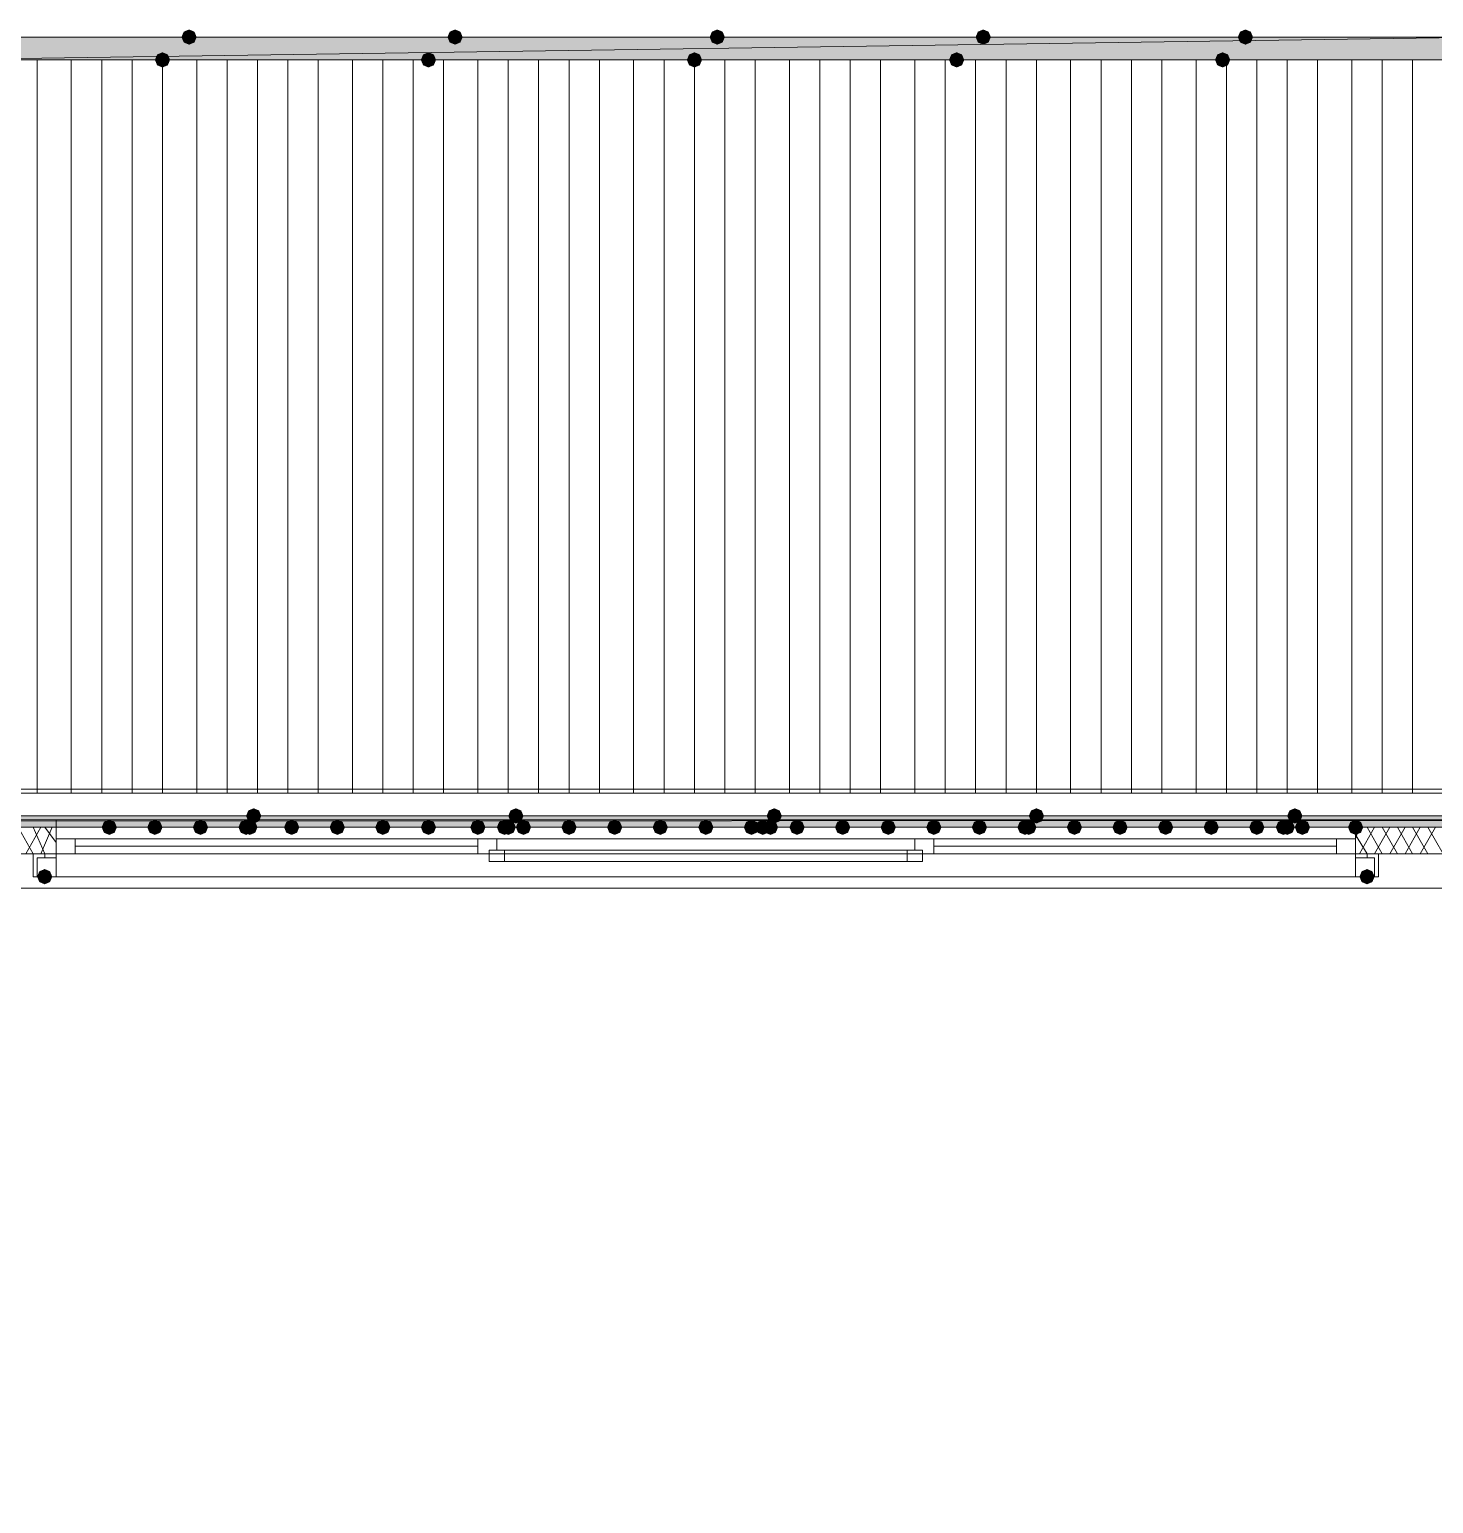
# Model space of a CAD drawing. Header units: millimetres. Extents: x 0 to 420, y 0 to 297.
# Drawn here: x 261.79 to 277.43, y 215.01 to 231.44 of the extents above; entities that cross this region are included whole.
import ezdxf

# ---------------------------------------------------------------- set-up
doc = ezdxf.new("R2010")
doc.units = ezdxf.units.MM

msp = doc.modelspace()

# ---------------------------------------------------------------- hatches: boundary and pattern name
for color, points in [(254, [(263.652, 231.351667), (263.627129, 231.291871), (263.567333, 231.267), (263.507538, 231.291871), (263.482667, 231.351667), (263.507537, 231.411462), (263.567333, 231.436333), (263.627129, 231.411463)]), (254, [(266.615333, 231.351667), (266.590462, 231.291871), (266.530667, 231.267), (266.470871, 231.291871), (266.446, 231.351667), (266.470871, 231.411462), (266.530667, 231.436333), (266.590462, 231.411463)]), (254, [(269.536333, 231.351667), (269.511462, 231.291871), (269.451667, 231.267), (269.391871, 231.291871), (269.367, 231.351667), (269.391871, 231.411462), (269.451667, 231.436333), (269.511462, 231.411463)]), (254, [(272.499667, 231.351667), (272.474796, 231.291871), (272.415, 231.267), (272.355204, 231.291871), (272.330333, 231.351667), (272.355204, 231.411462), (272.415, 231.436333), (272.474796, 231.411463)]), (254, [(275.420667, 231.351667), (275.395796, 231.291871), (275.336, 231.267), (275.276204, 231.291871), (275.251333, 231.351667), (275.276204, 231.411462), (275.336, 231.436333), (275.395796, 231.411463)]), (254, [(263.355667, 231.097667), (263.330796, 231.037871), (263.271, 231.013), (263.211204, 231.037871), (263.186333, 231.097667), (263.211204, 231.157462), (263.271, 231.182333), (263.330796, 231.157463)]), (254, [(266.319, 231.097667), (266.294129, 231.037871), (266.234333, 231.013), (266.174538, 231.037871), (266.149667, 231.097667), (266.174537, 231.157462), (266.234333, 231.182333), (266.294129, 231.157463)]), (254, [(269.282333, 231.097667), (269.257462, 231.037871), (269.197667, 231.013), (269.137871, 231.037871), (269.113, 231.097667), (269.137871, 231.157462), (269.197667, 231.182333), (269.257462, 231.157463)]), (254, [(272.203333, 231.097667), (272.178463, 231.037871), (272.118667, 231.013), (272.058871, 231.037871), (272.034, 231.097667), (272.058871, 231.157462), (272.118667, 231.182333), (272.178462, 231.157463)]), (254, [(275.166667, 231.097667), (275.141796, 231.037871), (275.082, 231.013), (275.022204, 231.037871), (274.997333, 231.097667), (275.022204, 231.157462), (275.082, 231.182333), (275.141796, 231.157463)]), (254, [(264.371667, 222.673333), (264.346796, 222.613537), (264.287, 222.588667), (264.227204, 222.613537), (264.202333, 222.673333), (264.227204, 222.733129), (264.287, 222.758), (264.346796, 222.733129)]), (254, [(267.292667, 222.673333), (267.267796, 222.613537), (267.208, 222.588667), (267.148204, 222.613537), (267.123333, 222.673333), (267.148204, 222.733129), (267.208, 222.758), (267.267796, 222.733129)]), (254, [(270.171333, 222.673333), (270.146462, 222.613537), (270.086667, 222.588667), (270.026871, 222.613537), (270.002, 222.673333), (270.026871, 222.733129), (270.086667, 222.758), (270.146462, 222.733129)]), (254, [(273.092333, 222.673333), (273.067462, 222.613537), (273.007667, 222.588667), (272.947871, 222.613537), (272.923, 222.673333), (272.947871, 222.733129), (273.007667, 222.758), (273.067462, 222.733129)]), (254, [(275.971, 222.673333), (275.946129, 222.613537), (275.886333, 222.588667), (275.826537, 222.613537), (275.801667, 222.673333), (275.826537, 222.733129), (275.886333, 222.758), (275.946129, 222.733129)]), (7, [(262.763, 222.546333), (262.738129, 222.486537), (262.678333, 222.461667), (262.618538, 222.486537), (262.593667, 222.546333), (262.618537, 222.606129), (262.678333, 222.631), (262.738129, 222.606129)]), (7, [(263.271, 222.546333), (263.246129, 222.486537), (263.186333, 222.461667), (263.126538, 222.486537), (263.101667, 222.546333), (263.126537, 222.606129), (263.186333, 222.631), (263.246129, 222.606129)]), (7, [(263.779, 222.546333), (263.754129, 222.486537), (263.694333, 222.461667), (263.634537, 222.486537), (263.609667, 222.546333), (263.634537, 222.606129), (263.694333, 222.631), (263.754129, 222.606129)]), (254, [(264.287, 222.546333), (264.262129, 222.486537), (264.202333, 222.461667), (264.142538, 222.486537), (264.117667, 222.546333), (264.142537, 222.606129), (264.202333, 222.631), (264.262129, 222.606129)]), (7, [(264.287, 222.546333), (264.262129, 222.486537), (264.202333, 222.461667), (264.142538, 222.486537), (264.117667, 222.546333), (264.142537, 222.606129), (264.202333, 222.631), (264.262129, 222.606129)]), (254, [(264.329333, 222.546333), (264.304463, 222.486537), (264.244667, 222.461667), (264.184871, 222.486537), (264.16, 222.546333), (264.184871, 222.606129), (264.244667, 222.631), (264.304462, 222.606129)]), (254, [(264.329333, 222.546333), (264.304463, 222.486537), (264.244667, 222.461667), (264.184871, 222.486537), (264.16, 222.546333), (264.184871, 222.606129), (264.244667, 222.631), (264.304462, 222.606129)]), (7, [(264.795, 222.546333), (264.770129, 222.486537), (264.710333, 222.461667), (264.650538, 222.486537), (264.625667, 222.546333), (264.650537, 222.606129), (264.710333, 222.631), (264.770129, 222.606129)]), (7, [(265.303, 222.546333), (265.278129, 222.486537), (265.218333, 222.461667), (265.158537, 222.486537), (265.133667, 222.546333), (265.158537, 222.606129), (265.218333, 222.631), (265.278129, 222.606129)]), (7, [(265.811, 222.546333), (265.786129, 222.486537), (265.726333, 222.461667), (265.666538, 222.486537), (265.641667, 222.546333), (265.666537, 222.606129), (265.726333, 222.631), (265.786129, 222.606129)]), (7, [(266.319, 222.546333), (266.294129, 222.486537), (266.234333, 222.461667), (266.174538, 222.486537), (266.149667, 222.546333), (266.174537, 222.606129), (266.234333, 222.631), (266.294129, 222.606129)]), (7, [(266.869333, 222.546333), (266.844462, 222.486537), (266.784667, 222.461667), (266.724871, 222.486537), (266.7, 222.546333), (266.724871, 222.606129), (266.784667, 222.631), (266.844462, 222.606129)]), (254, [(267.165667, 222.546333), (267.140796, 222.486537), (267.081, 222.461667), (267.021204, 222.486537), (266.996333, 222.546333), (267.021204, 222.606129), (267.081, 222.631), (267.140796, 222.606129)]), (254, [(267.208, 222.546333), (267.183129, 222.486537), (267.123333, 222.461667), (267.063538, 222.486537), (267.038667, 222.546333), (267.063537, 222.606129), (267.123333, 222.631), (267.183129, 222.606129)]), (254, [(267.208, 222.546333), (267.183129, 222.486537), (267.123333, 222.461667), (267.063538, 222.486537), (267.038667, 222.546333), (267.063537, 222.606129), (267.123333, 222.631), (267.183129, 222.606129)]), (7, [(267.377333, 222.546333), (267.352463, 222.486537), (267.292667, 222.461667), (267.232871, 222.486537), (267.208, 222.546333), (267.232871, 222.606129), (267.292667, 222.631), (267.352462, 222.606129)]), (7, [(267.885333, 222.546333), (267.860462, 222.486537), (267.800667, 222.461667), (267.740871, 222.486537), (267.716, 222.546333), (267.740871, 222.606129), (267.800667, 222.631), (267.860462, 222.606129)]), (7, [(268.393333, 222.546333), (268.368462, 222.486537), (268.308667, 222.461667), (268.248871, 222.486537), (268.224, 222.546333), (268.248871, 222.606129), (268.308667, 222.631), (268.368462, 222.606129)]), (7, [(268.901333, 222.546333), (268.876463, 222.486537), (268.816667, 222.461667), (268.756871, 222.486537), (268.732, 222.546333), (268.756871, 222.606129), (268.816667, 222.631), (268.876462, 222.606129)]), (7, [(269.409333, 222.546333), (269.384462, 222.486537), (269.324667, 222.461667), (269.264871, 222.486537), (269.24, 222.546333), (269.264871, 222.606129), (269.324667, 222.631), (269.384462, 222.606129)]), (7, [(269.917333, 222.546333), (269.892462, 222.486537), (269.832667, 222.461667), (269.772871, 222.486537), (269.748, 222.546333), (269.772871, 222.606129), (269.832667, 222.631), (269.892462, 222.606129)]), (254, [(270.044333, 222.546333), (270.019463, 222.486537), (269.959667, 222.461667), (269.899871, 222.486537), (269.875, 222.546333), (269.899871, 222.606129), (269.959667, 222.631), (270.019462, 222.606129)]), (254, [(270.129, 222.546333), (270.104129, 222.486537), (270.044333, 222.461667), (269.984537, 222.486537), (269.959667, 222.546333), (269.984537, 222.606129), (270.044333, 222.631), (270.104129, 222.606129)]), (254, [(270.129, 222.546333), (270.104129, 222.486537), (270.044333, 222.461667), (269.984537, 222.486537), (269.959667, 222.546333), (269.984537, 222.606129), (270.044333, 222.631), (270.104129, 222.606129)]), (7, [(270.425333, 222.546333), (270.400463, 222.486537), (270.340667, 222.461667), (270.280871, 222.486537), (270.256, 222.546333), (270.280871, 222.606129), (270.340667, 222.631), (270.400462, 222.606129)]), (7, [(270.933333, 222.546333), (270.908462, 222.486537), (270.848667, 222.461667), (270.788871, 222.486537), (270.764, 222.546333), (270.788871, 222.606129), (270.848667, 222.631), (270.908462, 222.606129)]), (7, [(271.441333, 222.546333), (271.416462, 222.486537), (271.356667, 222.461667), (271.296871, 222.486537), (271.272, 222.546333), (271.296871, 222.606129), (271.356667, 222.631), (271.416462, 222.606129)]), (7, [(271.949333, 222.546333), (271.924463, 222.486537), (271.864667, 222.461667), (271.804871, 222.486537), (271.78, 222.546333), (271.804871, 222.606129), (271.864667, 222.631), (271.924462, 222.606129)]), (7, [(272.457333, 222.546333), (272.432462, 222.486537), (272.372667, 222.461667), (272.312871, 222.486537), (272.288, 222.546333), (272.312871, 222.606129), (272.372667, 222.631), (272.432462, 222.606129)]), (254, [(272.965333, 222.546333), (272.940462, 222.486537), (272.880667, 222.461667), (272.820871, 222.486537), (272.796, 222.546333), (272.820871, 222.606129), (272.880667, 222.631), (272.940462, 222.606129)]), (254, [(273.007667, 222.546333), (272.982796, 222.486537), (272.923, 222.461667), (272.863204, 222.486537), (272.838333, 222.546333), (272.863204, 222.606129), (272.923, 222.631), (272.982796, 222.606129)]), (254, [(273.007667, 222.546333), (272.982796, 222.486537), (272.923, 222.461667), (272.863204, 222.486537), (272.838333, 222.546333), (272.863204, 222.606129), (272.923, 222.631), (272.982796, 222.606129)]), (7, [(273.007667, 222.546333), (272.982796, 222.486537), (272.923, 222.461667), (272.863204, 222.486537), (272.838333, 222.546333), (272.863204, 222.606129), (272.923, 222.631), (272.982796, 222.606129)]), (7, [(273.515667, 222.546333), (273.490796, 222.486537), (273.431, 222.461667), (273.371204, 222.486537), (273.346333, 222.546333), (273.371204, 222.606129), (273.431, 222.631), (273.490796, 222.606129)]), (7, [(274.023667, 222.546333), (273.998796, 222.486537), (273.939, 222.461667), (273.879204, 222.486537), (273.854333, 222.546333), (273.879204, 222.606129), (273.939, 222.631), (273.998796, 222.606129)]), (7, [(274.531667, 222.546333), (274.506796, 222.486537), (274.447, 222.461667), (274.387204, 222.486537), (274.362333, 222.546333), (274.387204, 222.606129), (274.447, 222.631), (274.506796, 222.606129)]), (7, [(275.039667, 222.546333), (275.014796, 222.486537), (274.955, 222.461667), (274.895204, 222.486537), (274.870333, 222.546333), (274.895204, 222.606129), (274.955, 222.631), (275.014796, 222.606129)]), (7, [(275.547667, 222.546333), (275.522796, 222.486537), (275.463, 222.461667), (275.403204, 222.486537), (275.378333, 222.546333), (275.403204, 222.606129), (275.463, 222.631), (275.522796, 222.606129)]), (254, [(275.844, 222.546333), (275.819129, 222.486537), (275.759333, 222.461667), (275.699538, 222.486537), (275.674667, 222.546333), (275.699537, 222.606129), (275.759333, 222.631), (275.819129, 222.606129)]), (254, [(275.886333, 222.546333), (275.861463, 222.486537), (275.801667, 222.461667), (275.741871, 222.486537), (275.717, 222.546333), (275.741871, 222.606129), (275.801667, 222.631), (275.861462, 222.606129)]), (254, [(275.886333, 222.546333), (275.861463, 222.486537), (275.801667, 222.461667), (275.741871, 222.486537), (275.717, 222.546333), (275.741871, 222.606129), (275.801667, 222.631), (275.861462, 222.606129)]), (7, [(276.055667, 222.546333), (276.030796, 222.486537), (275.971, 222.461667), (275.911204, 222.486537), (275.886333, 222.546333), (275.911204, 222.606129), (275.971, 222.631), (276.030796, 222.606129)]), (7, [(276.648333, 222.546333), (276.623462, 222.486537), (276.563667, 222.461667), (276.503871, 222.486537), (276.479, 222.546333), (276.503871, 222.606129), (276.563667, 222.631), (276.623462, 222.606129)]), (7, [(262.043333, 221.996), (262.018462, 221.936204), (261.958667, 221.911333), (261.898871, 221.936204), (261.874, 221.996), (261.898871, 222.055796), (261.958667, 222.080667), (262.018462, 222.055796)]), (7, [(276.775333, 221.996), (276.750463, 221.936204), (276.690667, 221.911333), (276.630871, 221.936204), (276.606, 221.996), (276.630871, 222.055796), (276.690667, 222.080667), (276.750462, 222.055796)])]:
    msp.add_hatch(color=color).paths.add_polyline_path(points, flags=0)
h = msp.add_hatch(color=7)
h.paths.add_polyline_path([(278.003, 231.097667), (260.646333, 231.097667), (278.003, 231.351667)], flags=0)
h.paths.add_polyline_path([(260.646333, 231.097667), (278.003, 231.351667), (260.646333, 231.351667)], flags=0)
h = msp.add_hatch(color=7)
h.paths.add_polyline_path([(120.904, 222.673333), (382.947333, 222.673333), (120.904, 222.546333)], flags=0)
h.paths.add_polyline_path([(382.947333, 222.673333), (120.904, 222.546333), (382.947333, 222.546333)], flags=0)

# ---------------------------------------------------------------- linework, layer by layer
at = {"color": 7, "lineweight": 0}
for points in [[(278.003, 231.351667), (260.646333, 231.351667)], [(267.038667, 231.351667), (271.610667, 231.351667)], [(262.085667, 222.546333), (262.085667, 222.631), (276.563667, 222.631), (276.563667, 222.546333)], [(120.904, 222.546333), (382.947333, 222.546333), (120.904, 222.546333), (382.947333, 222.546333)], [(120.904, 222.546333), (382.947333, 222.546333)], [(120.904, 222.546333), (382.947333, 222.546333)], [(262.085667, 222.546333), (259.164667, 222.546333)], [(261.831667, 222.25), (261.662333, 222.546333)], [(261.747, 222.25), (261.916333, 222.546333)], [(261.958667, 222.25), (261.831667, 222.546333)], [(261.916333, 222.25), (262.043333, 222.546333)], [(262.085667, 222.377), (261.958667, 222.546333)], [(262.085667, 222.546333), (262.085667, 222.419333), (262.085667, 222.25)], [(262.085667, 222.546333), (262.085667, 222.419333)], [(262.085667, 222.25), (262.297333, 222.25), (262.297333, 222.419333), (262.085667, 222.419333)], [(266.784667, 222.419333), (262.297333, 222.419333)], [(266.911667, 222.419333), (266.784667, 222.419333), (266.784667, 222.25), (266.911667, 222.25)], [(266.911667, 222.419333), (266.996333, 222.419333), (266.996333, 222.292333), (266.911667, 222.292333), (266.911667, 222.25)], [(271.653, 222.419333), (266.996333, 222.419333)], [(271.737667, 222.419333), (271.653, 222.419333), (271.653, 222.292333), (271.737667, 222.292333), (271.737667, 222.25)], [(271.737667, 222.25), (271.864667, 222.25), (271.864667, 222.419333), (271.737667, 222.419333)], [(276.352, 222.419333), (271.864667, 222.419333)], [(276.563667, 222.419333), (276.352, 222.419333), (276.352, 222.25), (276.563667, 222.25)], [(276.563667, 222.419333), (276.606, 222.546333)], [(276.563667, 222.546333), (276.563667, 222.419333), (276.563667, 222.25)], [(276.563667, 222.546333), (276.563667, 222.419333)], [(279.484667, 222.546333), (276.563667, 222.546333)], [(276.690667, 222.25), (276.563667, 222.461667)], [(276.606, 222.25), (276.775333, 222.546333)], [(276.86, 222.25), (276.690667, 222.546333)], [(276.775333, 222.25), (276.944667, 222.546333)], [(277.029333, 222.25), (276.86, 222.546333)], [(276.944667, 222.25), (277.114, 222.546333)], [(277.198667, 222.25), (277.029333, 222.546333)], [(277.114, 222.25), (277.283333, 222.546333)], [(277.368, 222.25), (277.198667, 222.546333)], [(277.283333, 222.25), (277.452667, 222.546333)], [(277.537333, 222.25), (277.368, 222.546333)], [(260.265333, 222.25), (262.085667, 222.25)], [(261.958667, 222.25), (261.958667, 222.207667)], [(262.043333, 222.25), (262.085667, 222.25)], [(269.324667, 222.25), (262.085667, 222.25), (262.085667, 222.123)], [(269.324667, 222.25), (262.085667, 222.25), (262.085667, 222.123)], [(262.085667, 222.25), (276.563667, 222.25)], [(262.297333, 222.334667), (266.784667, 222.334667)], [(262.297333, 222.25), (266.784667, 222.25)], [(271.568333, 222.292333), (267.081, 222.292333)], [(267.081, 222.25), (271.568333, 222.25)], [(276.563667, 222.123), (276.563667, 222.25), (269.324667, 222.25)], [(276.563667, 222.123), (276.563667, 222.25), (269.324667, 222.25)], [(271.864667, 222.334667), (276.352, 222.334667)], [(271.864667, 222.25), (276.352, 222.25)], [(276.563667, 222.25), (279.484667, 222.25)], [(276.690667, 222.25), (276.690667, 222.207667)], [(262.085667, 222.123), (262.085667, 221.996), (269.324667, 221.996)], [(262.085667, 222.123), (262.085667, 221.996), (269.324667, 221.996)], [(267.081, 222.165333), (271.568333, 222.165333)], [(267.081, 222.165333), (271.568333, 222.165333)], [(269.324667, 221.996), (276.563667, 221.996), (276.563667, 222.123)], [(269.324667, 221.996), (276.563667, 221.996), (276.563667, 222.123)]]:
    msp.add_lwpolyline(points, dxfattribs=at)
for points in [[(278.003, 231.097667), (260.646333, 231.097667), (278.003, 231.351667)], [(260.646333, 231.097667), (278.003, 231.351667), (260.646333, 231.351667)], [(278.003, 231.351667), (260.646333, 231.351667), (260.646333, 231.097667), (278.003, 231.097667)], [(271.610667, 231.351667), (267.038667, 231.351667)], [(382.947333, 230.505), (382.947333, 231.097667), (120.904, 231.097667), (120.904, 230.505), (120.904, 223.52), (120.904, 222.927333), (382.947333, 222.927333), (382.947333, 223.52)], [(278.003, 222.631), (260.646333, 222.631), (260.646333, 222.969667), (278.003, 222.969667)], [(120.904, 222.673333), (382.947333, 222.673333), (120.904, 222.546333)], [(382.947333, 222.673333), (120.904, 222.546333), (382.947333, 222.546333)], [(120.904, 222.673333), (120.904, 222.546333), (382.947333, 222.546333), (382.947333, 222.673333)], [(262.085667, 222.25), (262.085667, 222.419333)], [(276.563667, 222.25), (276.563667, 222.419333)], [(394.335, 222.25), (260.265333, 222.25), (260.265333, 191.219667), (243.586, 191.219667), (243.586, 222.25), (109.516333, 222.25), (109.516333, 105.579333), (243.586, 105.579333), (243.586, 136.609667), (260.265333, 136.609667), (260.265333, 105.579333), (394.335, 105.579333)], [(261.831667, 222.25), (262.085667, 222.25), (262.085667, 221.996), (261.831667, 221.996)], [(266.911667, 222.165333), (267.081, 222.165333), (267.081, 222.292333), (266.911667, 222.292333)], [(271.737667, 222.292333), (271.568333, 222.292333), (271.568333, 222.165333), (271.737667, 222.165333)], [(276.563667, 222.25), (276.817667, 222.25), (276.817667, 221.996), (276.563667, 221.996)], [(261.874, 222.207667), (261.874, 221.996), (262.085667, 221.996), (262.085667, 222.207667)], [(276.563667, 222.207667), (276.563667, 221.996), (276.775333, 221.996), (276.775333, 222.207667)], [(243.586, 221.869), (243.586, 191.219667), (260.265333, 191.219667), (260.265333, 221.869), (393.954, 221.869), (393.954, 105.918), (260.265333, 105.918), (260.265333, 136.609667), (243.586, 136.609667), (243.586, 105.918), (109.897333, 105.918), (109.897333, 221.869)]]:
    msp.add_lwpolyline(points, close=True, dxfattribs=at)
at = {"color": 253, "lineweight": 0}
for points in [[(261.874, 231.097667), (261.874, 222.927333)], [(262.255, 231.097667), (262.255, 222.927333)], [(262.593667, 231.097667), (262.593667, 222.927333)], [(262.932333, 231.097667), (262.932333, 222.927333)], [(263.271, 231.097667), (263.271, 222.927333)], [(263.652, 231.097667), (263.652, 222.927333)], [(263.990667, 231.097667), (263.990667, 222.927333)], [(264.329333, 231.097667), (264.329333, 222.927333)], [(264.668, 231.097667), (264.668, 222.927333)], [(265.006667, 231.097667), (265.006667, 222.927333)], [(265.387667, 231.097667), (265.387667, 222.927333)], [(265.726333, 231.097667), (265.726333, 222.927333)], [(266.065, 231.097667), (266.065, 222.927333)], [(266.403667, 231.097667), (266.403667, 222.927333)], [(266.784667, 231.097667), (266.784667, 222.927333)], [(267.123333, 231.097667), (267.123333, 222.927333)], [(267.462, 231.097667), (267.462, 222.927333)], [(267.800667, 231.097667), (267.800667, 222.927333)], [(268.139333, 231.097667), (268.139333, 222.927333)], [(268.520333, 231.097667), (268.520333, 222.927333)], [(268.859, 231.097667), (268.859, 222.927333)], [(269.197667, 231.097667), (269.197667, 222.927333)], [(269.536333, 231.097667), (269.536333, 222.927333)], [(269.875, 231.097667), (269.875, 222.927333)], [(270.256, 231.097667), (270.256, 222.927333)], [(270.594667, 231.097667), (270.594667, 222.927333)], [(270.933333, 231.097667), (270.933333, 222.927333)], [(271.272, 231.097667), (271.272, 222.927333)], [(271.653, 231.097667), (271.653, 222.927333)], [(271.991667, 231.097667), (271.991667, 222.927333)], [(272.330333, 231.097667), (272.330333, 222.927333)], [(272.669, 231.097667), (272.669, 222.927333)], [(273.007667, 231.097667), (273.007667, 222.927333)], [(273.388667, 231.097667), (273.388667, 222.927333)], [(273.727333, 231.097667), (273.727333, 222.927333)], [(274.066, 231.097667), (274.066, 222.927333)], [(274.404667, 231.097667), (274.404667, 222.927333)], [(274.785667, 231.097667), (274.785667, 222.927333)], [(275.124333, 231.097667), (275.124333, 222.927333)], [(275.463, 231.097667), (275.463, 222.927333)], [(275.801667, 231.097667), (275.801667, 222.927333)], [(276.140333, 231.097667), (276.140333, 222.927333)], [(276.521333, 231.097667), (276.521333, 222.927333)], [(276.86, 231.097667), (276.86, 222.927333)], [(277.198667, 231.097667), (277.198667, 222.927333)]]:
    msp.add_lwpolyline(points, dxfattribs=at)
at = {"color": 43, "lineweight": 0}
msp.add_lwpolyline([(277.876, 187.748333), (277.876, 222.25), (260.265333, 222.25), (260.265333, 187.748333)], close=True, dxfattribs=at)
at = {"color": 254, "lineweight": 0}
msp.add_lwpolyline([(243.586, 221.869), (109.897333, 221.869), (109.897333, 105.918), (243.586, 105.918), (243.586, 136.609667), (260.265333, 136.609667), (260.265333, 105.918), (393.954, 105.918), (393.954, 221.869), (260.265333, 221.869), (260.265333, 191.219667), (243.586, 191.219667)], close=True, dxfattribs=at)

doc.saveas('drawing.dxf')
